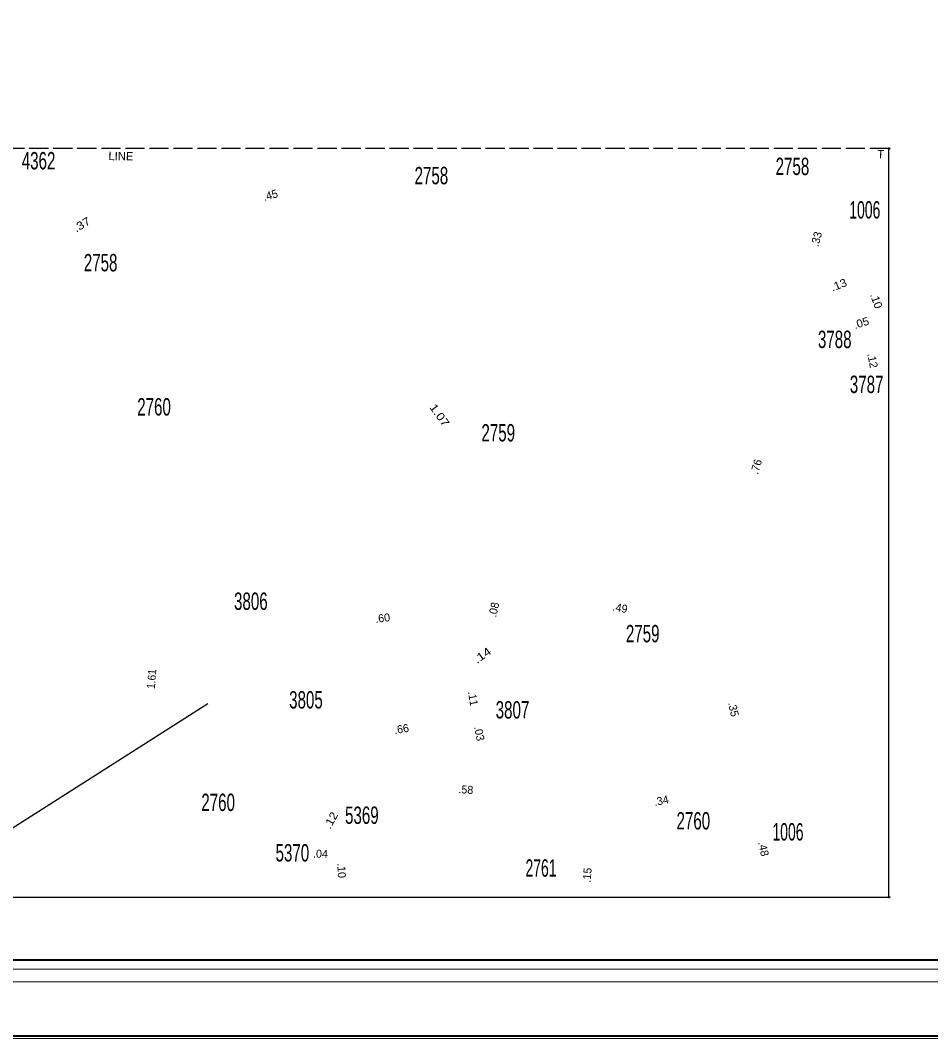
# Model space of a CAD drawing. Extents: x 366733 to 694437, y 201052 to 456226.
# Drawn here: x 417704 to 430781, y 296644 to 311278 of the extents above; entities that cross this region are included whole.
import ezdxf
from ezdxf.enums import TextEntityAlignment as Align

# ---------------------------------------------------------------- set-up
doc = ezdxf.new("R2010")
doc.units = 0
doc.header["$LTSCALE"] = 46
doc.header["$PDMODE"] = 32
doc.header["$PDSIZE"] = 23
doc.linetypes.add('LONG_DASHED', pattern=[7.5, 6, -1.5])
for name, color, linetype, lineweight in [('1', 7, 'Continuous', 25), ('20', 7, 'Continuous', 40), ('23', 7, 'Continuous', 25), ('25', 7, 'LONG_DASHED', 25), ('31', 7, 'Continuous', 25), ('40', 7, 'Continuous', 40), ('63', 7, 'Continuous', 25)]:
    doc.layers.add(name, color=color, linetype=linetype, lineweight=lineweight)
doc.layers.add('7', color=7, linetype='Continuous')

msp = doc.modelspace()

# ---------------------------------------------------------------- linework, layer by layer
at = {"layer": '1', "lineweight": 13}
msp.add_lwpolyline([(463363.64, 296644.29), (366733, 296644.29), (366733, 353041.33), (463363.64, 353041.33)], close=True, dxfattribs=at)
at = {"layer": '1'}
for p in [(430182.75, 309436.13), (430182.75, 298677.42)]:
    msp.add_point(p, dxfattribs=at)
at = {"layer": '20'}
for points in [[(366768, 353006.33), (463328.64, 353006.33), (463328.64, 296679.29), (366768, 296679.29)], [(369955.86, 351897.37), (462403.14, 351897.37), (462403.14, 297771), (369955.86, 297771)]]:
    msp.add_lwpolyline(points, close=True, dxfattribs=at)
at = {"layer": '20', "lineweight": 13}
msp.add_lwpolyline([(369646.67, 352222.83), (369646.67, 297461.72), (369825.22, 297640.4), (369825.22, 352028), (462533.74, 352028), (462533.74, 297640.4), (369825.22, 297640.4), (369646.67, 297461.72), (462712.33, 297461.72), (462712.33, 352222.83)], close=True, dxfattribs=at)
at = {"layer": '25'}
msp.add_line((430182.75, 309436.13), (390619.94, 309436.14), dxfattribs=at)
at = {"layer": '31'}
msp.add_line((417167.61, 299403.19), (420399.11, 301462.31), dxfattribs=at)
at = {"layer": '63'}
msp.add_lwpolyline([(390619.94, 309436.14), (390619.94, 298677.42), (430182.75, 298677.42), (430182.75, 309436.13)], dxfattribs=at)

# ---------------------------------------------------------------- texts
at = {"layer": '23'}
for s, width, p in [('4362', 0.65, (417964.83, 309136.53)), ('2758', 0.65, (428795.5, 309055.39)), ('2758', 0.65, (423608.49, 308922.53)), ('1006', 0.6, (429835.41, 308430.83)), ('2758', 0.65, (418856.46, 307671.54)), ('3788', 0.65, (429403.3, 306569.25)), ('3787', 0.65, (429861.78, 305922.44)), ('2760', 0.65, (419624, 305599.57)), ('2759', 0.65, (424568.96, 305226.57)), ('3806', 0.65, (421014.91, 302805.6)), ('2759', 0.65, (426644.29, 302339.9)), ('3805', 0.65, (421806.45, 301389.12)), ('3807', 0.65, (424773.84, 301245.28)), ('2760', 0.65, (420544.79, 299915.32)), ('5369', 0.65, (422609.76, 299730.36)), ('2760', 0.65, (427371.61, 299649.88)), ('1006', 0.6, (428731.4, 299491.64)), ('5370', 0.65, (421611.39, 299189.96)), ('2761', 0.6, (425183.19, 298971.77))]:
    msp.add_text(s, height=250, dxfattribs=dict(at, width=width)).set_placement(p, align=Align.CENTER)
at = {"layer": '40'}
for s, rotation, p in [('.45', 16.258, (421311.14, 308711.13)), ('.33', 75.48, (429195.36, 308120.99)), ('.12', 281.175, (429890.74, 306378.47)), ('.76', 73.817, (428330.68, 304848.54)), ('.08', 77.366, (424561.67, 302797.17)), ('.49', 349.197, (426309.29, 302778.33)), ('.60', 7.437, (422915.33, 302631.71)), ('.11', 279.85, (424149.95, 301524.13)), ('.35', 282.895, (427893.04, 301366.11)), ('.66', 9.55, (423188.37, 301038.39)), ('.03', 281.122, (424241.69, 301018.68)), ('.58', 356.045, (424099.85, 300165.92)), ('.34', 12.75, (426922.93, 300008.33)), ('.48', 282.748, (428324.47, 299358.48)), ('.04', 358.123, (422013.12, 299244.07)), ('.10', 273.241, (422261.25, 299056.7)), ('.15', 84.68, (425903.19, 298989.49))]:
    msp.add_text(s, height=115, rotation=rotation, dxfattribs=at).set_placement(p, align=Align.CENTER)
for s, rotation, width, p in [('.37', 31.292, 1.2, (418615.98, 308294.74)), ('.13', 21.379, 1.1, (429480.98, 307423.27)), ('.10', 289.777, 1.05, (429947.08, 307229.44)), ('.05', 17.733, 1.05, (429800.59, 306875.55)), ('1.07', 305.493, 1.2, (423678.85, 305570.79)), ('.14', 35.599, 1.25, (424373.53, 302106.48)), ('1.61', 85.63, 0.95, (419646.31, 301808.69)), ('.12', 61.374, 1.15, (422214.59, 299754.9))]:
    msp.add_text(s, height=115, rotation=rotation, dxfattribs=dict(at, width=width)).set_placement(p, align=Align.CENTER)
at = {"layer": '7'}
msp.add_text('LINE', height=120, rotation=359.205, dxfattribs=at).set_placement((419147.85, 309267.57), align=Align.CENTER)
at = {"layer": '7', "width": 1.05}
msp.add_text('T', height=120, rotation=357.711, dxfattribs=at).set_placement((430060.83, 309295.32), align=Align.CENTER)

doc.saveas('drawing.dxf')
